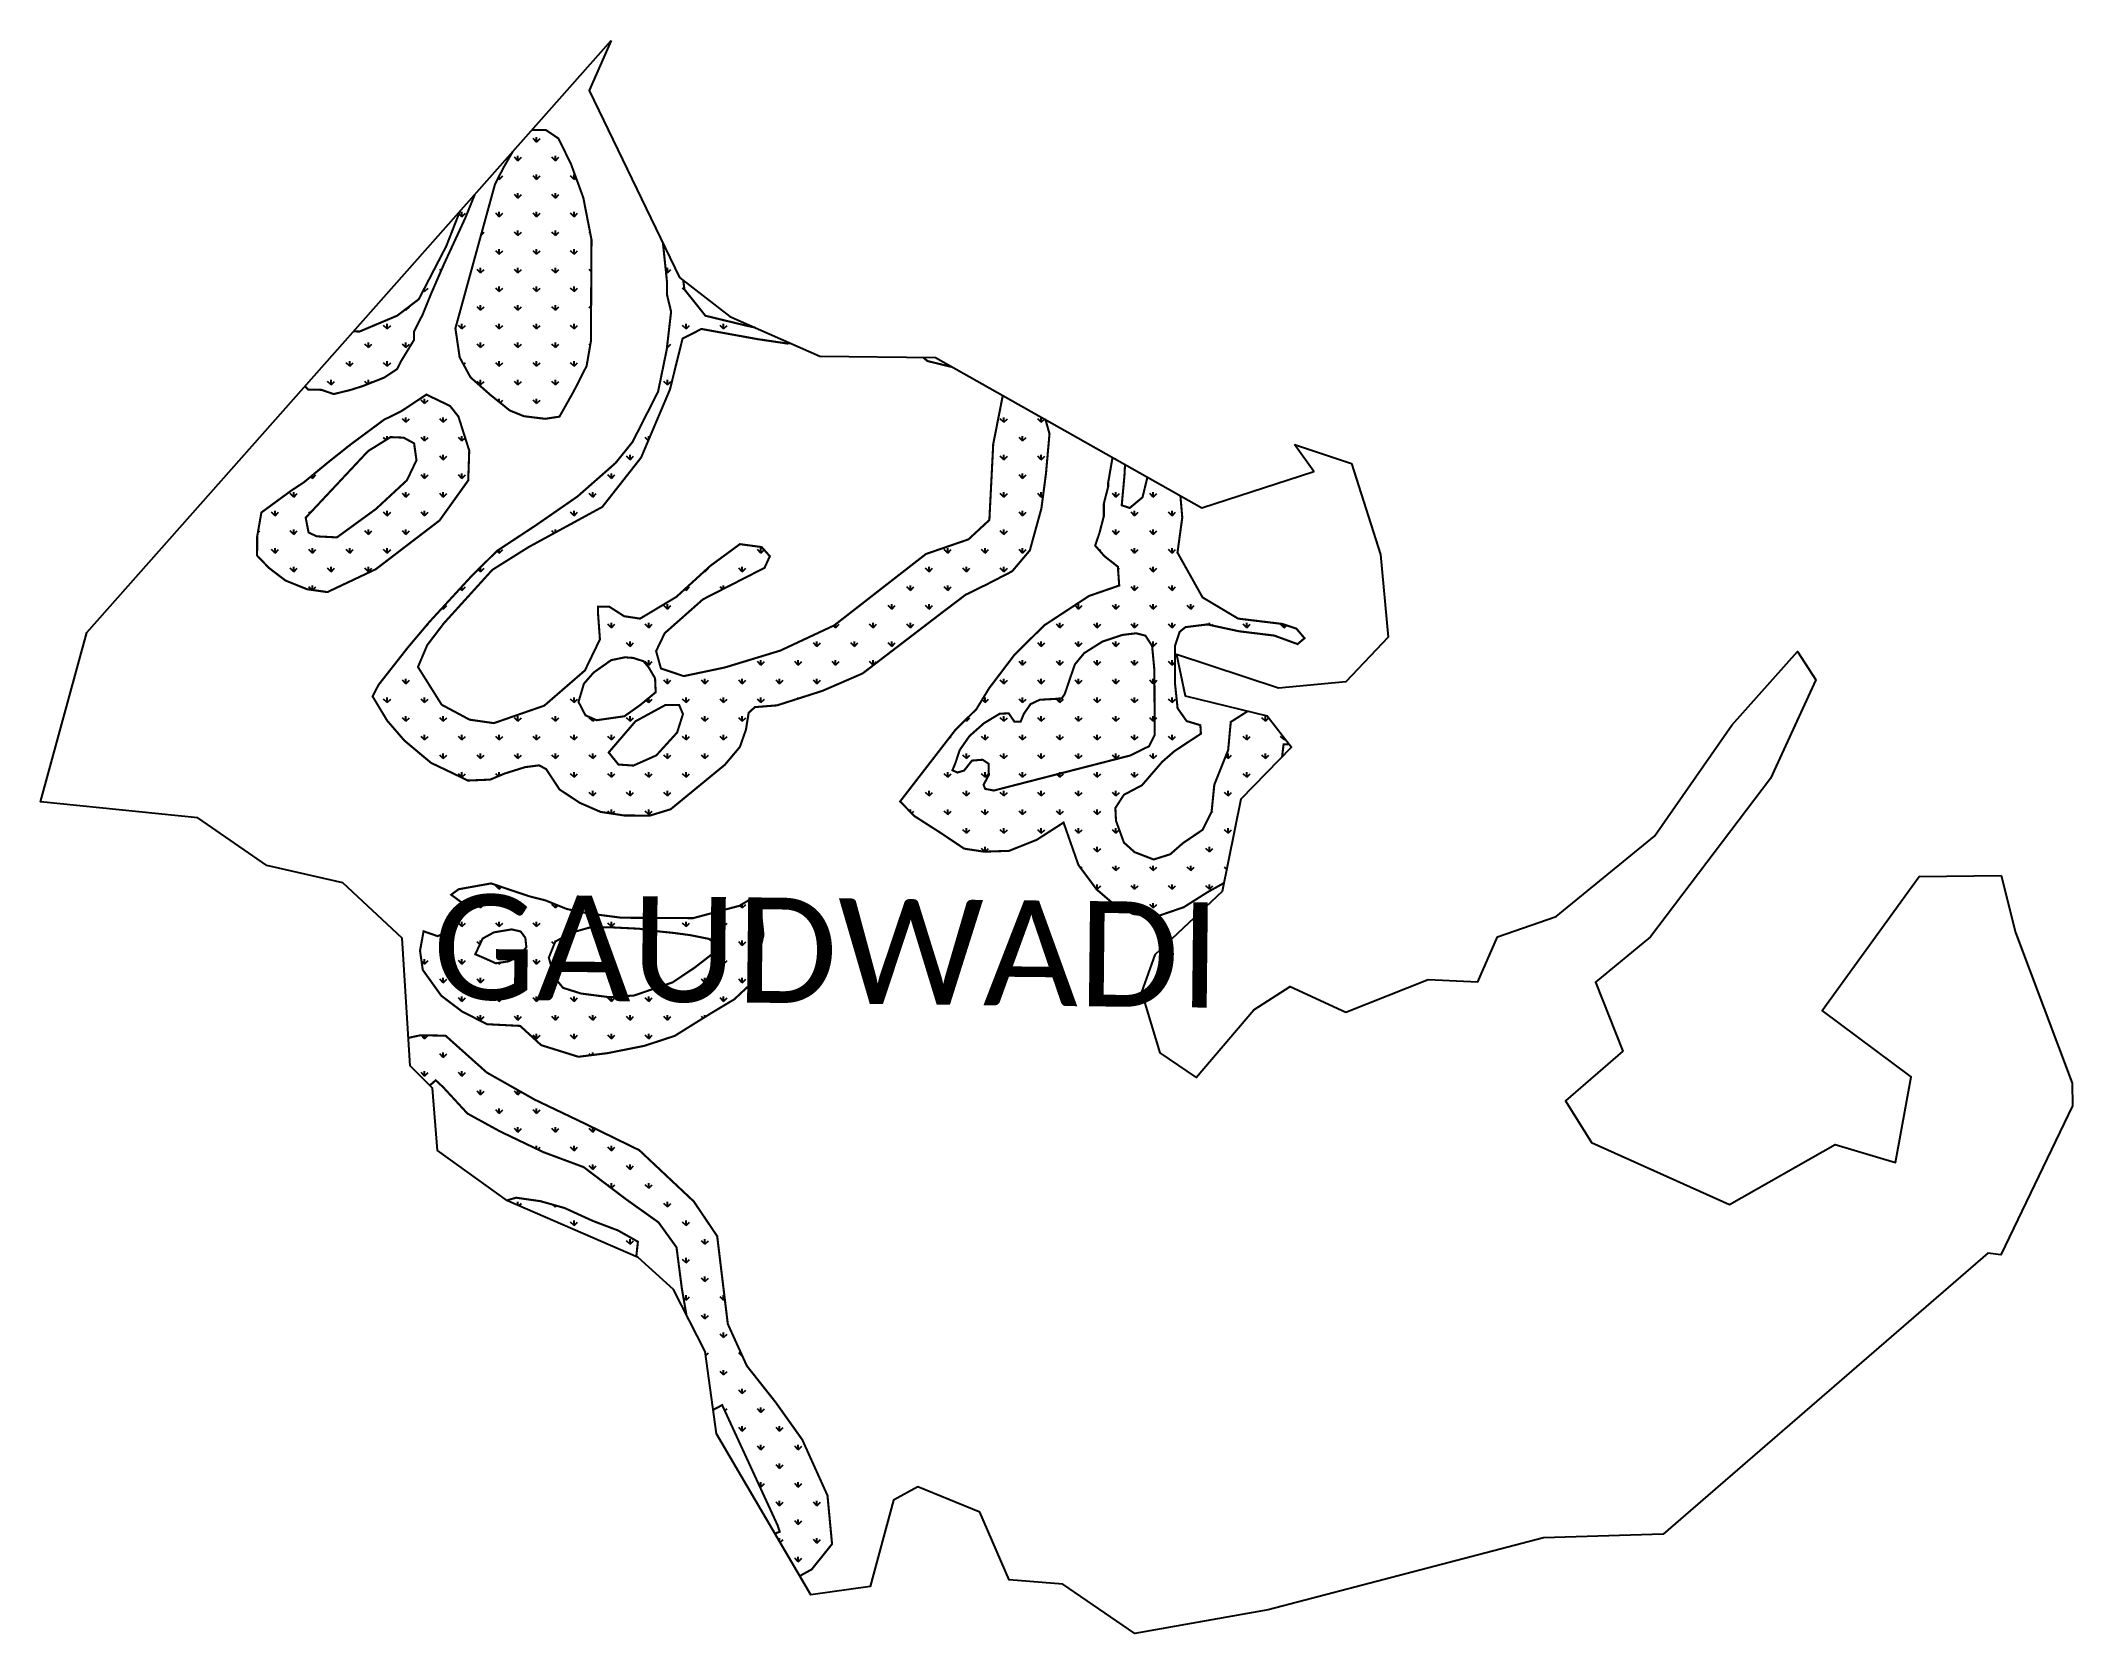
# Model space of a CAD drawing. Header units: metres. Extents: x 333158 to 335110, y 1791564 to 1793096.
import ezdxf

# ---------------------------------------------------------------- set-up
doc = ezdxf.new("R2010")
doc.units = ezdxf.units.M
for name, color, linetype in [('MANGROOVES BUFFER ZONE', 120, 'Continuous'), ('village', 250, 'Continuous'), ('VILLAGE NAME', 250, 'Continuous')]:
    doc.layers.add(name, color=color, linetype=linetype)

msp = doc.modelspace()

# ---------------------------------------------------------------- hatches: boundary and pattern name
at = {"layer": 'MANGROOVES BUFFER ZONE'}
h = msp.add_hatch(dxfattribs=at)
h.set_pattern_fill('GRASS', color=256)
h.paths.add_polyline_path([(333679.3, 1792944.6), (333667.4, 1792977.1), (333655.4, 1793001.5), (333643.3, 1793009.6), (333627.1, 1793009.7), (333618.9, 1793001.7), (333602.6, 1792973.4), (333594.4, 1792957.3), (333556.4, 1792818.9), (333560.5, 1792791), (333570.9, 1792771.8), (333590, 1792754.9), (333608.7, 1792739.9), (333622.3, 1792734.4), (333642.7, 1792731.9), (333656.4, 1792734), (333670.2, 1792758.5), (333682.5, 1792782.7), (333686.7, 1792807), (333686.9, 1792855.5), (333687.2, 1792904.1)])
h = msp.add_hatch(dxfattribs=at)
h.set_pattern_fill('GRASS', color=256)
h.paths.add_polyline_path([(333458.5, 1792816), (333411.8, 1792763.3), (333415.2, 1792759.9), (333427.4, 1792759.8), (333439.5, 1792755.7), (333455.7, 1792759.7), (333467.9, 1792763.6), (333488.1, 1792771.6), (333500.3, 1792779.7), (333504.4, 1792787.7), (333516.7, 1792807.9), (333516.7, 1792812), (333516.7, 1792816), (333524.9, 1792832.1), (333533.1, 1792852.3), (333545.4, 1792880.6), (333565.9, 1792925), (333575.1, 1792947.7), (333560.8, 1792931.6), (333547.6, 1792897.9), (333521.2, 1792846.9), (333500.5, 1792831.1), (333464.2, 1792815.8)])
h = msp.add_hatch(dxfattribs=at)
h.set_pattern_fill('GRASS', color=256)
h.paths.add_polyline_path([(334024.3, 1792545.7), (334046.7, 1792562.7), (334067.5, 1792572.9), (334091.5, 1792585.3), (334108.5, 1792605.4), (334119.6, 1792645.7), (334124, 1792679.2), (334127.4, 1792717.5), (334123.6, 1792731.1), (334082.5, 1792754.3), (334073.3, 1792707.5), (334069.6, 1792634.6), (334049.5, 1792616), (334008.6, 1792601.9), (333920.5, 1792533.3), (333868.8, 1792509.1), (333815.3, 1792492.8), (333775.8, 1792484.5), (333753.9, 1792491.9), (333749.3, 1792508.6), (333757.6, 1792525.8), (333794.4, 1792558.4), (333853.5, 1792588.6), (333858.6, 1792599.8), (333850.7, 1792608.6), (333829.8, 1792611.4), (333801.4, 1792590.5), (333768.8, 1792560.7), (333733.9, 1792539.8), (333718.6, 1792542.1), (333704.1, 1792551.4), (333693.4, 1792551.4), (333693.4, 1792545.8), (333695.3, 1792519.8), (333680.9, 1792490), (333641.8, 1792456.1), (333593.4, 1792439.3), (333570.1, 1792442.6), (333543.2, 1792457), (333520.4, 1792493.3), (333529.3, 1792514.3), (333545.2, 1792535.2), (333591.9, 1792586.7), (333626.8, 1792608.6), (333697.6, 1792647.2), (333734.9, 1792694.7), (333762.6, 1792760.1), (333774.7, 1792809), (333792.9, 1792818.3), (333846.9, 1792808.5), (333875.3, 1792804.3), (333878.6, 1792804.6), (333844.4, 1792819.7), (333837.6, 1792821.1), (333796.7, 1792831), (333776.5, 1792856.3), (333775.4, 1792865), (333771.8, 1792867.8), (333755.9, 1792900.6), (333759.8, 1792863.2), (333759.8, 1792855.1), (333759.8, 1792851.1), (333763.7, 1792834.9), (333759.5, 1792798.5), (333751.2, 1792758), (333738.9, 1792733.8), (333726.6, 1792709.6), (333710.3, 1792689.4), (333673.7, 1792657.2), (333633.1, 1792629.1), (333596.5, 1792605), (333572.1, 1792580.9), (333531.4, 1792536.6), (333511, 1792512.4), (333482.5, 1792476.1), (333476.8, 1792465), (333490.9, 1792441.6), (333507.4, 1792422.5), (333533, 1792401.1), (333557.1, 1792389.6), (333568.2, 1792384.1), (333589.8, 1792385), (333603.9, 1792390.9), (333623.4, 1792397), (333636.9, 1792398.7), (333643.6, 1792395.1), (333656.5, 1792375.5), (333675.9, 1792362.7), (333695.8, 1792354), (333718.6, 1792350.5), (333743.3, 1792350.4), (333763.3, 1792356.5), (333815.4, 1792399.3), (333829.8, 1792416.4), (333835.6, 1792432.9), (333838.3, 1792449.3), (333844.3, 1792454.7), (333865.6, 1792456.4), (333909.3, 1792470.4), (333947.8, 1792487.1)])
h.paths.add_polyline_path([(333775.1, 1792448), (333769.5, 1792430.3), (333749.5, 1792408.3), (333727.5, 1792398.5), (333713.1, 1792399.5), (333703.7, 1792411.1), (333729.4, 1792441), (333758.3, 1792456.8), (333771.4, 1792456.8)], flags=16)
h.paths.add_polyline_path([(333748.3, 1792482.4), (333748.9, 1792469), (333734, 1792456.7), (333718.8, 1792445.9), (333692.2, 1792442.1), (333681.4, 1792446.8), (333674.7, 1792459.7), (333679.9, 1792477.2), (333689.3, 1792488), (333706.2, 1792499.9), (333719.4, 1792502.6), (333727.3, 1792502), (333737.2, 1792498.8), (333742.2, 1792492.9)], flags=16)
h.paths.add_polyline_path([(334160.7, 1792506.6), (334178.2, 1792517.7), (334197.3, 1792524.1), (334210.7, 1792525.7), (334219.6, 1792523.4), (334226, 1792513.6), (334228.2, 1792490.4), (334228.5, 1792428), (334223.1, 1792417.1), (334205, 1792408.2), (334073.9, 1792374.5), (334065.6, 1792376.1), (334064, 1792380), (334069.1, 1792389.5), (334068.8, 1792400.3), (334063.1, 1792404.1), (334052.9, 1792403.3), (334045.3, 1792393.7), (334038.9, 1792391.8), (334034.1, 1792394), (334037, 1792401), (334041.1, 1792413.4), (334050.4, 1792426.8), (334064.4, 1792439.2), (334079.6, 1792448.4), (334088.2, 1792448.7), (334093.6, 1792440.8), (334099.7, 1792440.8), (334102.8, 1792448.4), (334109.2, 1792457.6), (334118.1, 1792461.8), (334129.3, 1792462.4), (334139.1, 1792463), (334142, 1792467.2), (334147.4, 1792483.1), (334151.8, 1792495.8)], flags=16)
h.paths.add_polyline_path([(333501, 1792105.3), (334316.9, 1792096.3), (334319.6, 1792341.5), (333503.6, 1792350.4)], flags=9)
h = msp.add_hatch(dxfattribs=at)
h.set_pattern_fill('GRASS', color=256)
h.paths.add_polyline_path([(333504.2, 1792739.1), (333487.9, 1792731.1), (333471.7, 1792719.1), (333455.4, 1792707), (333435.1, 1792690.9), (333410.7, 1792670.8), (333398.5, 1792662.8), (333369.9, 1792641.8), (333365.9, 1792618.8), (333365.8, 1792600.4), (333377.1, 1792588.6), (333393.1, 1792576.4), (333413.7, 1792568.1), (333433.3, 1792565.3), (333479.9, 1792587.3), (333541.2, 1792634.2), (333568.7, 1792672.7), (333569.7, 1792701.3), (333559.3, 1792734.1), (333551.2, 1792744.3), (333528.5, 1792755.2)])
h.paths.add_polyline_path([(333412.5, 1792636.8), (333415.3, 1792622.6), (333423.1, 1792618.9), (333442.5, 1792617.9), (333479.9, 1792645.1), (333509.8, 1792672.8), (333519, 1792692.1), (333516.7, 1792708.3), (333506.6, 1792713.8), (333494.1, 1792714.3), (333472.5, 1792700.9)], flags=16)
h = msp.add_hatch(dxfattribs=at)
h.set_pattern_fill('GRASS', color=256)
h.paths.add_polyline_path([(334252.5, 1792527.1), (334258.1, 1792531.6), (334279.1, 1792534.2), (334309.7, 1792527.6), (334343.4, 1792523.5), (334365.8, 1792515.3), (334372.5, 1792520.9), (334364.8, 1792530.1), (334351, 1792534.7), (334308.7, 1792539.8), (334274.5, 1792560.2), (334250.4, 1792603.3), (334255, 1792637), (334253.2, 1792658), (334221.5, 1792675.8), (334216.8, 1792656.4), (334204.5, 1792646.2), (334196.8, 1792648.7), (334199.4, 1792676.8), (334200, 1792688), (334188, 1792694.8), (334183.8, 1792670.6), (334183.8, 1792666.6), (334179.6, 1792650.4), (334179.6, 1792638.2), (334175.4, 1792622.1), (334171.3, 1792610), (334180.1, 1792599.9), (334193.1, 1792589.7), (334194.4, 1792571.6), (334165.4, 1792561.6), (334122.3, 1792533.3), (334118.3, 1792529.3), (334093.8, 1792505.1), (334081.6, 1792489), (334069.4, 1792472.9), (334057.1, 1792452.7), (334040.8, 1792436.6), (334036.8, 1792432.6), (333983.8, 1792364), (333997.6, 1792349.9), (334023.2, 1792333.5), (334045.4, 1792318.6), (334064.6, 1792315.7), (334088.5, 1792316.5), (334115.1, 1792327.1), (334140.9, 1792343.7), (334155.2, 1792302.9), (334172.7, 1792279.4), (334191.1, 1792263.6), (334207.7, 1792255.8), (334229.3, 1792253), (334256.4, 1792262.3), (334279, 1792276.6), (334295.1, 1792285.6), (334311.3, 1792366.2), (334350.9, 1792406.7), (334352.4, 1792419), (334357.9, 1792418.8), (334336.7, 1792446.2), (334317.9, 1792450.8), (334301.6, 1792440.4), (334299.1, 1792413.4), (334285.8, 1792380.1), (334283.2, 1792354), (334274.5, 1792336.7), (334255.6, 1792323.9), (334243.4, 1792313.2), (334227.5, 1792308.2), (334209.1, 1792315.3), (334198.9, 1792324.5), (334191.3, 1792345.4), (334190.7, 1792357.7), (334198.9, 1792370.4), (334216.3, 1792379.6), (334235.7, 1792402.1), (334247.4, 1792412.3), (334258.1, 1792419.4), (334272.9, 1792429.1), (334272.4, 1792437.3), (334259.2, 1792441.3), (334250.5, 1792453.6), (334247.9, 1792478.6), (334247.9, 1792513.3)])
h.paths.add_polyline_path([(334160.7, 1792506.6), (334178.2, 1792517.7), (334197.3, 1792524.1), (334210.7, 1792525.7), (334219.6, 1792523.4), (334226, 1792513.6), (334228.2, 1792490.4), (334228.5, 1792428), (334223.1, 1792417.1), (334205, 1792408.2), (334073.9, 1792374.5), (334065.6, 1792376.1), (334064, 1792380), (334069.1, 1792389.5), (334068.8, 1792400.3), (334063.1, 1792404.1), (334052.9, 1792403.3), (334045.3, 1792393.7), (334038.9, 1792391.8), (334034.1, 1792394), (334037, 1792401), (334041.1, 1792413.4), (334050.4, 1792426.8), (334064.4, 1792439.2), (334079.6, 1792448.4), (334088.2, 1792448.7), (334093.6, 1792440.8), (334099.7, 1792440.8), (334102.8, 1792448.4), (334109.2, 1792457.6), (334118.1, 1792461.8), (334129.3, 1792462.4), (334139.1, 1792463), (334142, 1792467.2), (334147.4, 1792483.1), (334151.8, 1792495.8)], flags=16)
h = msp.add_hatch(dxfattribs=at)
h.set_pattern_fill('GRASS', color=256)
h.paths.add_polyline_path([(333716, 1792252.2), (333683.6, 1792256.4), (333663.4, 1792260.6), (333643.2, 1792268.8), (333627.1, 1792272.9), (333602.8, 1792281.1), (333590.7, 1792285.2), (333559.5, 1792279.6), (333552.3, 1792274.3), (333561.3, 1792267.7), (333562.3, 1792254.8), (333555.8, 1792241.6), (333539.3, 1792234.5), (333525.8, 1792239.2), (333522.4, 1792220.5), (333525, 1792202.1), (333542.8, 1792177.2), (333563, 1792161.9), (333586.9, 1792149.8), (333618.6, 1792148.2), (333638.8, 1792129.7), (333674.6, 1792118.5), (333702.7, 1792122), (333738.2, 1792129.1), (333767.2, 1792138.6), (333802.3, 1792160.5), (333824.5, 1792173.8), (333841.6, 1792189.8), (333845, 1792203.1), (333852.5, 1792235.7), (333850.3, 1792255.9), (333839.5, 1792269.7), (333829.4, 1792263.7), (333784.8, 1792251.8), (333760.5, 1792251.9)])
h.paths.add_polyline_path([(333610.4, 1792241), (333619.1, 1792239), (333623.6, 1792232.9), (333624.6, 1792223.9), (333618.5, 1792216.1), (333607.8, 1792210.3), (333595.2, 1792208.4), (333585.9, 1792212.6), (333575.5, 1792217.1), (333582.6, 1792232.2), (333593.3, 1792238.1)], flags=16)
h.paths.add_polyline_path([(333652.4, 1792229.3), (333668.9, 1792238.1), (333686.9, 1792243.2), (333707.6, 1792242.9), (333733.4, 1792241.6), (333745.4, 1792239.7), (333765.1, 1792237.7), (333781.9, 1792235.5), (333800, 1792231.9), (333806.8, 1792227.1), (333805.8, 1792219.3), (333786.7, 1792204.5), (333765.1, 1792190), (333728, 1792177.4), (333704.4, 1792175.8), (333677.2, 1792179.3), (333659.8, 1792184.8), (333651.4, 1792195.1), (333646.2, 1792213.8)], flags=16)
h = msp.add_hatch(dxfattribs=at)
h.set_pattern_fill('GRASS', color=256)
h.paths.add_polyline_path([(333818.2, 1791861.6), (333808, 1791946), (333785.5, 1791979.4), (333733.1, 1792028.7), (333680.5, 1792054.4), (333632.6, 1792077.3), (333586.5, 1792103.4), (333546.9, 1792138.8), (333522.9, 1792139.2), (333511.2, 1792136.7), (333512.8, 1792109.9), (333531.7, 1792090.9), (333537.5, 1792095.9), (333544.6, 1792089.3), (333568, 1792063.9), (333599.6, 1792046.6), (333641, 1792026.8), (333679.7, 1792012.4), (333720, 1791981.8), (333751.6, 1791959.3), (333768.9, 1791935.3), (333774.1, 1791895.3), (333778.4, 1791870.5), (333796.5, 1791835.2), (333804.1, 1791779), (333812.8, 1791783.6), (333866, 1791668.2), (333868.1, 1791661.8), (333863.4, 1791660.1), (333887.4, 1791619.3), (333898.8, 1791625.6), (333918.4, 1791650), (333914, 1791696.7), (333889.8, 1791750.3), (333864.1, 1791786.4), (333836.5, 1791821.3)])
h = msp.add_hatch(dxfattribs=at)
h.set_pattern_fill('GRASS', color=256)
h.paths.add_polyline_path([(333688.7, 1791960.6), (333661.3, 1791973.1), (333638, 1791979.7), (333614.8, 1791983), (333605.6, 1791980.4), (333606.4, 1791979.9), (333730.2, 1791926.2), (333731.8, 1791940.7), (333712.7, 1791951.5)], flags=17)

# ---------------------------------------------------------------- linework, layer by layer
at = {"color": 3}
msp.add_lwpolyline([(334362.9, 1792707.3), (334417.6, 1792688.8)], dxfattribs=at)
at = {"layer": 'MANGROOVES BUFFER ZONE', "const_width": 2}
for points in [[(333611.5, 1792988.8), (333602.6, 1792973.4), (333594.4, 1792957.3), (333556.4, 1792818.9), (333560.5, 1792791), (333570.9, 1792771.8), (333590, 1792754.9), (333608.7, 1792739.9), (333622.3, 1792734.4), (333642.7, 1792731.9), (333656.4, 1792734), (333670.2, 1792758.5), (333682.5, 1792782.7), (333686.7, 1792807), (333686.9, 1792855.5), (333687.2, 1792904.1), (333679.3, 1792944.6), (333667.4, 1792977.1), (333655.4, 1793001.5), (333643.3, 1793009.6), (333630, 1793009.7)], [(333411.8, 1792763.3), (333415.2, 1792759.9), (333427.4, 1792759.8), (333439.5, 1792755.7), (333455.7, 1792759.7), (333467.9, 1792763.6), (333488.1, 1792771.6), (333500.3, 1792779.7), (333504.4, 1792787.7), (333516.7, 1792807.9), (333516.7, 1792812), (333516.7, 1792816), (333524.9, 1792832.1), (333533.1, 1792852.3), (333545.4, 1792880.6), (333565.9, 1792925), (333575.1, 1792947.7)], [(333560.8, 1792931.6), (333547.6, 1792897.9), (333521.2, 1792846.9), (333500.5, 1792831.1), (333464.2, 1792815.8), (333458.5, 1792816)], [(333755.9, 1792900.6), (333759.8, 1792863.2), (333759.8, 1792855.1), (333759.8, 1792851.1), (333763.7, 1792834.9), (333759.5, 1792798.5), (333751.2, 1792758), (333738.9, 1792733.8), (333726.6, 1792709.6), (333710.3, 1792689.4), (333673.7, 1792657.2), (333633.1, 1792629.1), (333596.5, 1792605), (333572.1, 1792580.9), (333531.4, 1792536.6), (333511, 1792512.4), (333482.5, 1792476.1), (333476.8, 1792465), (333490.9, 1792441.6), (333507.4, 1792422.5), (333533, 1792401.1), (333557.1, 1792389.6), (333568.2, 1792384.1), (333589.8, 1792385), (333603.9, 1792390.9), (333623.4, 1792397), (333636.9, 1792398.7), (333643.6, 1792395.1), (333656.5, 1792375.5), (333675.9, 1792362.7), (333695.8, 1792354), (333718.6, 1792350.5), (333743.3, 1792350.4), (333763.3, 1792356.5), (333815.4, 1792399.3), (333829.8, 1792416.4), (333835.6, 1792432.9), (333838.3, 1792449.3), (333844.3, 1792454.7), (333865.6, 1792456.4), (333909.3, 1792470.4), (333947.8, 1792487.1), (334024.3, 1792545.7), (334046.7, 1792562.7), (334067.5, 1792572.9), (334091.5, 1792585.3), (334108.5, 1792605.4), (334119.6, 1792645.7), (334124, 1792679.2), (334127.4, 1792717.5), (334123.4, 1792731.7)], [(333844.4, 1792819.7), (333837.6, 1792821.1), (333796.7, 1792831), (333776.5, 1792856.3), (333775.4, 1792865)], [(334082.5, 1792754.3), (334073.3, 1792707.5), (334069.6, 1792634.6), (334049.5, 1792616), (334008.6, 1792601.9), (333920.5, 1792533.3), (333868.8, 1792509.1), (333815.3, 1792492.8), (333775.8, 1792484.5), (333753.9, 1792491.9), (333749.3, 1792508.6), (333757.6, 1792525.8), (333794.4, 1792558.4), (333853.5, 1792588.6), (333858.6, 1792599.8), (333850.7, 1792608.6), (333829.8, 1792611.4), (333801.4, 1792590.5), (333768.8, 1792560.7), (333733.9, 1792539.8), (333718.6, 1792542.1), (333704.1, 1792551.4), (333693.4, 1792551.4), (333693.4, 1792545.8), (333695.3, 1792519.8), (333680.9, 1792490), (333641.8, 1792456.1), (333593.4, 1792439.3), (333570.1, 1792442.6), (333543.2, 1792457), (333520.4, 1792493.3), (333529.3, 1792514.3), (333545.2, 1792535.2), (333591.9, 1792586.7), (333626.8, 1792608.6), (333697.6, 1792647.2), (333734.9, 1792694.7), (333762.6, 1792760.1), (333774.7, 1792809), (333792.9, 1792818.3), (333846.9, 1792808.5), (333875.3, 1792804.3), (333878.6, 1792804.6)], [(334006.1, 1792790.9), (334010, 1792787.5), (334032.8, 1792781.9), (334033.3, 1792782)], [(334188, 1792694.9), (334183.8, 1792670.6), (334183.8, 1792666.6), (334179.6, 1792650.4), (334179.6, 1792638.2), (334175.4, 1792622.1), (334171.3, 1792610), (334180.1, 1792599.9), (334193.1, 1792589.7), (334194.4, 1792571.6), (334165.4, 1792561.6), (334122.3, 1792533.3), (334118.3, 1792529.3), (334093.8, 1792505.1), (334081.6, 1792489), (334069.4, 1792472.9), (334057.1, 1792452.7), (334040.8, 1792436.6), (334036.8, 1792432.6), (333983.8, 1792364), (333997.6, 1792349.9), (334023.2, 1792333.5), (334045.4, 1792318.6), (334064.6, 1792315.7), (334088.5, 1792316.5), (334115.1, 1792327.1), (334140.9, 1792343.7), (334155.2, 1792302.9), (334172.7, 1792279.4), (334191.1, 1792263.6), (334207.7, 1792255.8), (334229.3, 1792253), (334256.4, 1792262.3), (334279, 1792276.6), (334295.1, 1792285.6)], [(334221.5, 1792675.8), (334216.8, 1792656.4), (334204.5, 1792646.2), (334196.8, 1792648.7), (334199.4, 1792676.8), (334200, 1792688)], [(334317.9, 1792450.8), (334301.6, 1792440.4), (334299.1, 1792413.4), (334285.8, 1792380.1), (334283.2, 1792354), (334274.5, 1792336.7), (334255.6, 1792323.9), (334243.4, 1792313.2), (334227.5, 1792308.2), (334209.1, 1792315.3), (334198.9, 1792324.5), (334191.3, 1792345.4), (334190.7, 1792357.7), (334198.9, 1792370.4), (334216.3, 1792379.6), (334235.7, 1792402.1), (334247.4, 1792412.3), (334258.1, 1792419.4), (334272.9, 1792429.1), (334272.4, 1792437.3), (334259.2, 1792441.3), (334250.5, 1792453.6), (334247.9, 1792478.6), (334247.9, 1792513.3), (334252.5, 1792527.1), (334258.1, 1792531.6), (334279.1, 1792534.2), (334309.7, 1792527.6), (334343.4, 1792523.5), (334365.8, 1792515.3), (334372.5, 1792520.9), (334364.8, 1792530.1), (334351, 1792534.7), (334308.7, 1792539.8), (334274.5, 1792560.2), (334250.4, 1792603.3), (334255, 1792637), (334253.2, 1792658)], [(334350.9, 1792406.7), (334352.4, 1792419), (334357.9, 1792418.8)], [(333887.4, 1791619.3), (333898.8, 1791625.6), (333918.4, 1791650), (333914, 1791696.7), (333889.8, 1791750.3), (333864.1, 1791786.4), (333836.5, 1791821.3), (333818.2, 1791861.6), (333808, 1791946), (333785.5, 1791979.4), (333733.1, 1792028.7), (333680.5, 1792054.4), (333632.6, 1792077.3), (333586.5, 1792103.4), (333546.9, 1792138.8), (333522.9, 1792139.2), (333511.2, 1792136.7)], [(333531.7, 1792090.9), (333537.5, 1792095.9), (333544.6, 1792089.3), (333568, 1792063.9), (333599.6, 1792046.6), (333641, 1792026.8), (333679.7, 1792012.4), (333720, 1791981.8), (333751.6, 1791959.3), (333768.9, 1791935.3), (333774.1, 1791895.3), (333778.4, 1791870.5)], [(333730.2, 1791925.8), (333731.8, 1791940.7), (333712.7, 1791951.5), (333688.7, 1791960.6), (333661.3, 1791973.1), (333638, 1791979.7), (333614.8, 1791983), (333605.6, 1791980.4)], [(333804.1, 1791779), (333812.8, 1791783.6), (333866, 1791668.2), (333868.1, 1791661.8), (333863.4, 1791660.1)]]:
    msp.add_lwpolyline(points, dxfattribs=at)
for points in [[(333504.2, 1792739.1), (333487.9, 1792731.1), (333471.7, 1792719.1), (333455.4, 1792707), (333435.1, 1792690.9), (333410.7, 1792670.8), (333398.5, 1792662.8), (333369.9, 1792641.8), (333365.9, 1792618.8), (333365.8, 1792600.4), (333377.1, 1792588.6), (333393.1, 1792576.4), (333413.7, 1792568.1), (333433.3, 1792565.3), (333479.9, 1792587.3), (333541.2, 1792634.2), (333568.7, 1792672.7), (333569.7, 1792701.3), (333559.3, 1792734.1), (333551.2, 1792744.3), (333528.5, 1792755.2), (333504.2, 1792739.1)], [(333412.5, 1792636.8), (333415.3, 1792622.6), (333423.1, 1792618.9), (333442.5, 1792617.9), (333479.9, 1792645.1), (333509.8, 1792672.8), (333519, 1792692.1), (333516.7, 1792708.3), (333506.6, 1792713.8), (333494.1, 1792714.3), (333472.5, 1792700.9), (333412.5, 1792636.8)], [(334219.6, 1792523.4), (334226, 1792513.6), (334228.2, 1792490.4), (334228.5, 1792428), (334223.1, 1792417.1), (334205, 1792408.2), (334073.9, 1792374.5), (334065.6, 1792376.1), (334064, 1792380), (334069.1, 1792389.5), (334068.8, 1792400.3), (334063.1, 1792404.1), (334052.9, 1792403.3), (334045.3, 1792393.7), (334038.9, 1792391.8), (334034.1, 1792394), (334037, 1792401), (334041.1, 1792413.4), (334050.4, 1792426.8), (334064.4, 1792439.2), (334079.6, 1792448.4), (334088.2, 1792448.7), (334093.6, 1792440.8), (334099.7, 1792440.8), (334102.8, 1792448.4), (334109.2, 1792457.6), (334118.1, 1792461.8), (334129.3, 1792462.4), (334139.1, 1792463), (334142, 1792467.2), (334147.4, 1792483.1), (334151.8, 1792495.8), (334160.7, 1792506.6), (334178.2, 1792517.7), (334197.3, 1792524.1), (334210.7, 1792525.7), (334219.6, 1792523.4)], [(333727.3, 1792502), (333737.2, 1792498.8), (333742.2, 1792492.9), (333748.3, 1792482.4), (333748.9, 1792469), (333734, 1792456.7), (333718.8, 1792445.9), (333692.2, 1792442.1), (333681.4, 1792446.8), (333674.7, 1792459.7), (333679.9, 1792477.2), (333689.3, 1792488), (333706.2, 1792499.9), (333719.4, 1792502.6), (333727.3, 1792502)], [(333771.4, 1792456.8), (333775.1, 1792448), (333769.5, 1792430.3), (333749.5, 1792408.3), (333727.5, 1792398.5), (333713.1, 1792399.5), (333703.7, 1792411.1), (333729.4, 1792441), (333758.3, 1792456.8), (333771.4, 1792456.8)], [(333716, 1792252.2), (333683.6, 1792256.4), (333663.4, 1792260.6), (333643.2, 1792268.8), (333627.1, 1792272.9), (333602.8, 1792281.1), (333590.7, 1792285.2), (333559.5, 1792279.6), (333552.3, 1792274.3), (333561.3, 1792267.7), (333562.3, 1792254.8), (333555.8, 1792241.6), (333539.3, 1792234.5), (333525.8, 1792239.2), (333522.4, 1792220.5), (333525, 1792202.1), (333542.8, 1792177.2), (333563, 1792161.9), (333586.9, 1792149.8), (333618.6, 1792148.2), (333638.8, 1792129.7), (333674.6, 1792118.5), (333702.7, 1792122), (333738.2, 1792129.1), (333767.2, 1792138.6), (333802.3, 1792160.5), (333824.5, 1792173.8), (333841.6, 1792189.8), (333845, 1792203.1), (333852.5, 1792235.7), (333850.3, 1792255.9), (333839.5, 1792269.7), (333829.4, 1792263.7), (333784.8, 1792251.8), (333760.5, 1792251.9), (333716, 1792252.2)], [(333610.4, 1792241), (333619.1, 1792239), (333623.6, 1792232.9), (333624.6, 1792223.9), (333618.5, 1792216.1), (333607.8, 1792210.3), (333595.2, 1792208.4), (333585.9, 1792212.6), (333575.5, 1792217.1), (333582.6, 1792232.2), (333593.3, 1792238.1), (333610.4, 1792241)], [(333652.4, 1792229.3), (333668.9, 1792238.1), (333686.9, 1792243.2), (333707.6, 1792242.9), (333733.4, 1792241.6), (333745.4, 1792239.7), (333765.1, 1792237.7), (333781.9, 1792235.5), (333800, 1792231.9), (333806.8, 1792227.1), (333805.8, 1792219.3), (333786.7, 1792204.5), (333765.1, 1792190), (333728, 1792177.4), (333704.4, 1792175.8), (333677.2, 1792179.3), (333659.8, 1792184.8), (333651.4, 1792195.1), (333646.2, 1792213.8), (333652.4, 1792229.3)]]:
    msp.add_lwpolyline(points, close=True, dxfattribs=at)
at = {"layer": 'village', "color": 3}
for points in [[(334417.6, 1792688.8, 0), (334445.5, 1792601.5, 0), (334452.9, 1792521.9, 0), (334412.1, 1792478.9, 0), (334347.6, 1792472.8, 0), (334249.6, 1792505.2, 0), (334257.9, 1792465.5, 0), (334336.7, 1792446.2, 0), (334360, 1792416.1, 0), (334311.3, 1792366.2, 0), (334293.5, 1792277.4, 0), (334228.7, 1792216.6, 0), (334215.8, 1792180.6, 0), (334233.3, 1792122.3, 0), (334268.3, 1792098.6, 0), (334323.9, 1792163.8, 0), (334358.6, 1792186.1, 0), (334412.3, 1792161.5, 0), (334491.4, 1792192.8, 0), (334539, 1792190.5, 0), (334557.9, 1792233.8, 0), (334614.4, 1792253.3, 0), (334709, 1792330.6, 0), (334783.3, 1792437.5, 0), (334846.2, 1792508.2, 0), (334863.9, 1792480.8, 0), (334820.4, 1792386, 0), (334705.1, 1792233.8, 0), (334652.3, 1792190.2, 0), (334678.3, 1792124, 0), (334623.4, 1792076, 0), (334648.4, 1792036, 0), (334781, 1791976.4, 0), (334882.4, 1792034.2, 0), (334940.5, 1792017, 0), (334955.6, 1792099.2, 0), (334870.1, 1792163.1, 0), (334963.2, 1792291.9, 0), (335042, 1792292.7, 0), (335055.9, 1792237.9, 0), (335110.2, 1792093.1, 0), (335110.5, 1792071.5, 0), (335041.8, 1791928.2, 0), (335029.2, 1791929.7, 0), (334717.2, 1791659.4, 0), (334602.3, 1791655.9, 0), (334337.5, 1791586.7, 0), (334209.4, 1791564.1, 0), (334140.3, 1791611.4, 0), (334088.6, 1791615.6, 0), (334060.5, 1791680.5, 0), (334000.7, 1791705, 0), (333977.6, 1791692.3, 0), (333955, 1791609.3, 0), (333898.1, 1791601.1, 0), (333807.2, 1791755.9, 0), (333796.5, 1791835.2, 0), (333766, 1791894.7, 0), (333732.2, 1791925.4, 0), (333606.4, 1791979.9, 0), (333539.2, 1792028.3, 0), (333534.3, 1792088.3, 0), (333512.8, 1792109.9, 0), (333505.3, 1792232.7, 0), (333448.2, 1792285.7, 0), (333375.2, 1792302.3, 0), (333308.7, 1792348.3, 0), (333157.7, 1792363.5, 0), (333202, 1792526.4, 0), (333706, 1793095.5, 0), (333706, 1793095.5, 0)], [(333706, 1793095.5, 0), (333685, 1793047.5, 0), (333771.8, 1792867.8, 0), (333820.2, 1792830.4, 0), (333906.6, 1792792.1, 0), (334017.8, 1792790.8, 0), (334273.9, 1792646.3, 0), (334381.5, 1792681.1, 0), (334362.9, 1792707.3, 0)]]:
    msp.add_polyline3d(points, dxfattribs=at)

# ---------------------------------------------------------------- texts
at = {"layer": 'VILLAGE NAME', "insert": (333535.2, 1792275.1), "char_height": 101.185, "attachment_point": 1, "rotation": 359.3742}
msp.add_mtext_dynamic_manual_height_columns('{\\fCalibri|b0|i0|c0|p34;GAUDWADI}', width=998.468, gutter_width=505.9, heights=[0], dxfattribs=at)

doc.saveas('drawing.dxf')
